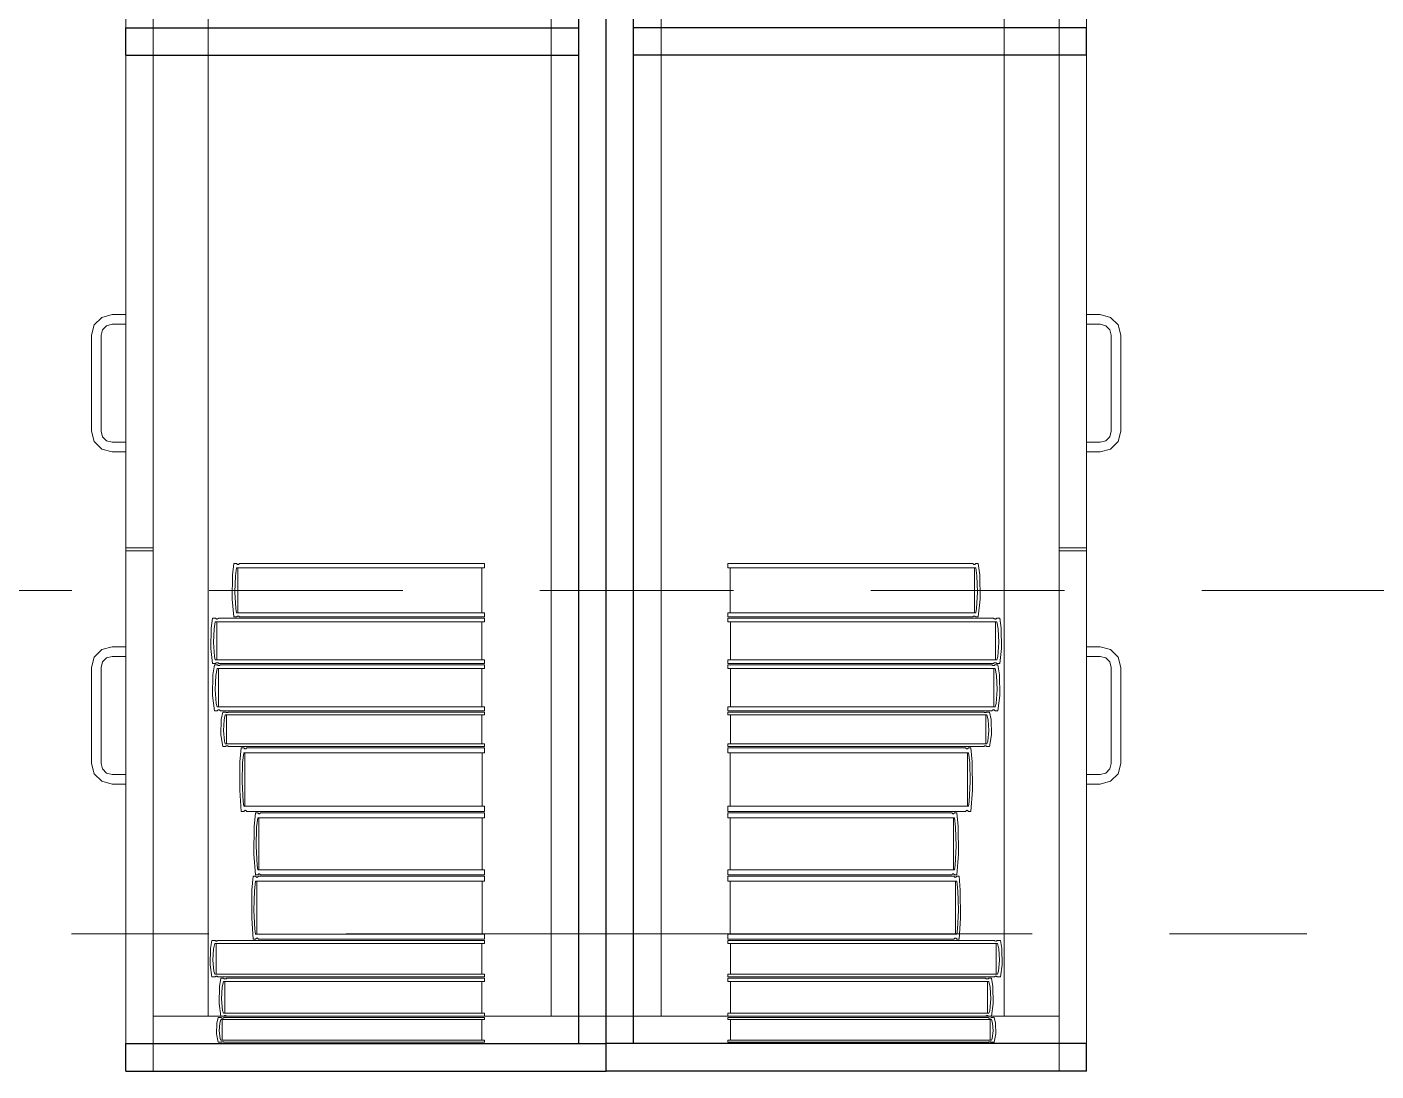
# Model space of a CAD drawing. Header units: inches. Extents: x -19 to 5698, y -728 to 92.
# Drawn here: x 290.313 to 291.296, y 29.85 to 30.611 of the extents above; entities that cross this region are included whole.
import ezdxf

# ---------------------------------------------------------------- set-up
doc = ezdxf.new("R2010")
doc.units = ezdxf.units.IN
doc.header["$MEASUREMENT"] = 0
doc.set_wipeout_variables(frame=1)
for name, pattern in [('Hidden Line', [0.195611, 0.141111, -0.0545]), ('Punto & Raya', [0.65, 0.5, -0.075, 0, -0.075]), ('Wipeout_Contour', [1, 0, -1])]:
    doc.linetypes.add(name, pattern=pattern)
for name, color, linetype in [('02 _ ARQ _ ALB _ Ejes Generales', 251, 'Continuous'), ('08 _ STR _ EXT _ 09 Vigas', 251, 'Continuous'), ('Interior - Mobiliario', 7, 'Continuous')]:
    doc.layers.add(name, color=color, linetype=linetype)

msp = doc.modelspace()

# ---------------------------------------------------------------- linework, layer by layer
at = {"layer": 'Interior - Mobiliario', "color": 175, "linetype": 'Continuous', "lineweight": 13}
for p, q in [((290.40496, 31.33001), (290.40496, 29.87001)), ((290.71496, 29.87001), (290.71496, 31.33001)), ((290.75496, 29.87001), (290.75496, 31.33001)), ((291.06496, 31.33001), (291.06496, 29.87001)), ((290.36197, 30.39351), (290.36746, 30.399)), ((290.36746, 30.399), (290.37496, 30.40101)), ((290.37496, 30.40101), (290.38496, 30.40101)), ((290.38496, 30.40101), (290.38496, 30.39401)), ((291.09496, 30.40101), (291.08496, 30.40101)), ((291.08496, 30.40101), (291.08496, 30.39401)), ((291.10246, 30.399), (291.09496, 30.40101)), ((291.10795, 30.39351), (291.10246, 30.399)), ((290.35996, 30.38601), (290.36197, 30.39351)), ((290.35996, 30.31601), (290.35996, 30.38601)), ((290.36803, 30.39001), (290.36696, 30.38601)), ((290.36696, 30.38601), (290.36696, 30.31601)), ((290.37096, 30.39293), (290.36803, 30.39001)), ((290.37496, 30.39401), (290.37096, 30.39293)), ((290.38496, 30.39401), (290.37496, 30.39401)), ((291.08496, 30.39401), (291.09496, 30.39401)), ((291.09496, 30.39401), (291.09896, 30.39293)), ((291.09896, 30.39293), (291.10189, 30.39001)), ((291.10189, 30.39001), (291.10296, 30.38601)), ((291.10296, 30.38601), (291.10296, 30.31601)), ((291.10996, 30.38601), (291.10795, 30.39351)), ((291.10996, 30.31601), (291.10996, 30.38601)), ((290.36197, 30.30851), (290.35996, 30.31601)), ((290.36696, 30.31601), (290.36803, 30.31201)), ((291.10296, 30.31601), (291.10189, 30.31201)), ((291.10795, 30.30851), (291.10996, 30.31601)), ((290.36746, 30.30302), (290.36197, 30.30851)), ((290.36803, 30.31201), (290.37096, 30.30908)), ((290.37096, 30.30908), (290.37496, 30.30801)), ((290.37496, 30.30801), (290.38496, 30.30801)), ((290.38496, 30.30801), (290.38496, 30.30101)), ((291.09496, 30.30801), (291.08496, 30.30801)), ((291.08496, 30.30801), (291.08496, 30.30101)), ((291.09896, 30.30908), (291.09496, 30.30801)), ((291.10189, 30.31201), (291.09896, 30.30908)), ((291.10246, 30.30302), (291.10795, 30.30851)), ((290.37496, 30.30101), (290.36746, 30.30302)), ((290.38496, 30.30101), (290.37496, 30.30101)), ((291.08496, 30.30101), (291.09496, 30.30101)), ((291.09496, 30.30101), (291.10246, 30.30302)), ((290.38496, 30.23101), (290.40496, 30.23101)), ((290.38496, 30.22901), (290.40496, 30.22901)), ((291.08496, 30.23101), (291.06496, 30.23101)), ((291.08496, 30.22901), (291.06496, 30.22901)), ((290.46378, 30.21963), (290.46278, 30.21111)), ((290.46576, 30.21963), (290.46378, 30.21963)), ((290.46586, 30.21948), (290.46576, 30.21963)), ((290.46609, 30.21924), (290.46586, 30.21948)), ((290.46634, 30.21908), (290.46609, 30.21924)), ((290.46661, 30.21899), (290.46634, 30.21908)), ((290.46688, 30.21898), (290.46661, 30.21899)), ((290.46714, 30.21905), (290.46688, 30.21898)), ((290.4674, 30.2192), (290.46714, 30.21905)), ((290.46763, 30.21942), (290.4674, 30.2192)), ((290.46778, 30.21963), (290.46763, 30.21942)), ((290.64631, 30.21963), (290.46778, 30.21963)), ((290.64631, 30.21652), (290.64631, 30.21963)), ((290.82362, 30.21652), (290.82362, 30.21963)), ((290.82362, 30.21963), (291.00215, 30.21963)), ((291.00215, 30.21963), (291.0023, 30.21942)), ((291.0023, 30.21942), (291.00253, 30.2192)), ((291.00253, 30.2192), (291.00279, 30.21905)), ((291.00279, 30.21905), (291.00305, 30.21898)), ((291.00305, 30.21898), (291.00332, 30.21899)), ((291.00332, 30.21899), (291.00358, 30.21908)), ((291.00358, 30.21908), (291.00383, 30.21924)), ((291.00383, 30.21924), (291.00407, 30.21948)), ((291.00407, 30.21948), (291.00417, 30.21963)), ((291.00417, 30.21963), (291.00615, 30.21963)), ((291.00615, 30.21963), (291.00715, 30.21111)), ((290.46278, 30.21111), (290.46255, 30.19372)), ((290.4643, 30.19873), (290.46476, 30.2107)), ((290.46476, 30.2107), (290.4656, 30.21652)), ((290.4656, 30.21652), (290.64631, 30.21652)), ((290.46651, 30.21652), (290.46651, 30.18387)), ((290.64448, 30.18387), (290.64448, 30.21652)), ((291.00433, 30.21652), (290.82362, 30.21652)), ((290.82545, 30.18387), (290.82545, 30.21652)), ((291.00341, 30.21652), (291.00341, 30.18387)), ((291.00516, 30.2107), (291.00433, 30.21652)), ((291.00563, 30.19873), (291.00516, 30.2107)), ((291.00715, 30.21111), (291.00738, 30.19372)), ((290.46506, 30.18682), (290.4643, 30.19873)), ((291.00487, 30.18682), (291.00563, 30.19873)), ((290.46255, 30.19372), (290.46378, 30.18076)), ((291.00738, 30.19372), (291.00615, 30.18076)), ((290.44819, 30.17976), (290.44711, 30.17255)), ((290.45035, 30.17976), (290.44819, 30.17976)), ((290.45046, 30.17963), (290.45035, 30.17976)), ((290.45071, 30.17943), (290.45046, 30.17963)), ((290.45098, 30.17929), (290.45071, 30.17943)), ((290.45127, 30.17922), (290.45098, 30.17929)), ((290.45156, 30.17921), (290.45127, 30.17922)), ((290.45185, 30.17927), (290.45156, 30.17921)), ((290.45212, 30.17939), (290.45185, 30.17927)), ((290.45238, 30.17958), (290.45212, 30.17939)), ((290.45254, 30.17976), (290.45238, 30.17958)), ((290.64631, 30.17976), (290.45254, 30.17976)), ((290.46378, 30.18076), (290.46576, 30.18076)), ((290.4656, 30.18387), (290.46506, 30.18682)), ((290.64631, 30.18387), (290.4656, 30.18387)), ((290.46576, 30.18076), (290.46591, 30.18097)), ((290.46591, 30.18097), (290.46615, 30.18119)), ((290.46615, 30.18119), (290.4664, 30.18134)), ((290.4664, 30.18134), (290.46667, 30.18141)), ((290.46667, 30.18141), (290.46693, 30.1814)), ((290.46693, 30.1814), (290.4672, 30.18131)), ((290.4672, 30.18131), (290.46745, 30.18115)), ((290.46745, 30.18115), (290.46768, 30.18091)), ((290.46768, 30.18091), (290.46778, 30.18076)), ((290.46778, 30.18076), (290.64631, 30.18076)), ((290.64631, 30.18076), (290.64631, 30.18387)), ((290.64631, 30.17713), (290.64631, 30.17976)), ((290.82362, 30.18076), (290.82362, 30.18387)), ((290.82362, 30.18387), (291.00433, 30.18387)), ((291.00215, 30.18076), (290.82362, 30.18076)), ((290.82362, 30.17713), (290.82362, 30.17976)), ((290.82362, 30.17976), (291.01738, 30.17976)), ((291.00225, 30.18091), (291.00215, 30.18076)), ((291.00248, 30.18115), (291.00225, 30.18091)), ((291.00273, 30.18131), (291.00248, 30.18115)), ((291.00299, 30.1814), (291.00273, 30.18131)), ((291.00326, 30.18141), (291.00299, 30.1814)), ((291.00353, 30.18134), (291.00326, 30.18141)), ((291.00378, 30.18119), (291.00353, 30.18134)), ((291.00402, 30.18097), (291.00378, 30.18119)), ((291.00417, 30.18076), (291.00402, 30.18097)), ((291.00615, 30.18076), (291.00417, 30.18076)), ((291.00433, 30.18387), (291.00487, 30.18682)), ((291.01738, 30.17976), (291.01755, 30.17958)), ((291.01755, 30.17958), (291.0178, 30.17939)), ((291.0178, 30.17939), (291.01808, 30.17927)), ((291.01808, 30.17927), (291.01837, 30.17921)), ((291.01837, 30.17921), (291.01866, 30.17922)), ((291.01866, 30.17922), (291.01894, 30.17929)), ((291.01894, 30.17929), (291.01922, 30.17943)), ((291.01922, 30.17943), (291.01947, 30.17963)), ((291.01947, 30.17963), (291.01958, 30.17976)), ((291.01958, 30.17976), (291.02173, 30.17976)), ((291.02173, 30.17976), (291.02282, 30.17255)), ((290.44711, 30.17255), (290.44686, 30.15785)), ((290.44876, 30.16209), (290.44927, 30.17221)), ((290.44927, 30.17221), (290.45018, 30.17713)), ((290.45018, 30.17713), (290.64631, 30.17713)), ((290.45117, 30.17713), (290.45117, 30.14952)), ((290.64433, 30.14952), (290.64433, 30.17713)), ((291.01975, 30.17713), (290.82362, 30.17713)), ((290.8256, 30.14952), (290.8256, 30.17713)), ((291.01876, 30.17713), (291.01876, 30.14952)), ((291.02066, 30.17221), (291.01975, 30.17713)), ((291.02116, 30.16209), (291.02066, 30.17221)), ((291.02282, 30.17255), (291.02306, 30.15785)), ((290.37496, 30.15901), (290.36746, 30.157)), ((290.38496, 30.15901), (290.37496, 30.15901)), ((290.38496, 30.15201), (290.38496, 30.15901)), ((290.44959, 30.15201), (290.44876, 30.16209)), ((291.02034, 30.15201), (291.02116, 30.16209)), ((291.08496, 30.15901), (291.09496, 30.15901)), ((291.08496, 30.15201), (291.08496, 30.15901)), ((291.09496, 30.15901), (291.10246, 30.157)), ((290.36197, 30.15151), (290.35996, 30.14401)), ((290.36746, 30.157), (290.36197, 30.15151)), ((290.36803, 30.14801), (290.37096, 30.15093)), ((290.37096, 30.15093), (290.37496, 30.15201)), ((290.37496, 30.15201), (290.38496, 30.15201)), ((290.44686, 30.15785), (290.44819, 30.14689)), ((290.45018, 30.14952), (290.44959, 30.15201)), ((290.64631, 30.14952), (290.45018, 30.14952)), ((290.64631, 30.14689), (290.64631, 30.14952)), ((290.82362, 30.14689), (290.82362, 30.14952)), ((290.82362, 30.14952), (291.01975, 30.14952)), ((291.01975, 30.14952), (291.02034, 30.15201)), ((291.02306, 30.15785), (291.02173, 30.14689)), ((291.09496, 30.15201), (291.08496, 30.15201)), ((291.09896, 30.15093), (291.09496, 30.15201)), ((291.10189, 30.14801), (291.09896, 30.15093)), ((291.10246, 30.157), (291.10795, 30.15151)), ((291.10795, 30.15151), (291.10996, 30.14401)), ((290.35996, 30.14401), (290.35996, 30.07401)), ((290.36696, 30.14401), (290.36803, 30.14801)), ((290.36696, 30.07401), (290.36696, 30.14401)), ((290.44819, 30.14689), (290.45035, 30.14689)), ((290.4495, 30.14589), (290.44843, 30.13857)), ((290.45164, 30.14589), (290.4495, 30.14589)), ((290.45035, 30.14689), (290.45051, 30.14707)), ((290.45051, 30.14707), (290.45077, 30.14725)), ((290.45057, 30.13822), (290.45147, 30.14322)), ((290.45077, 30.14725), (290.45104, 30.14738)), ((290.45104, 30.14738), (290.45133, 30.14744)), ((290.45133, 30.14744), (290.45162, 30.14743)), ((290.45147, 30.14322), (290.64631, 30.14322)), ((290.45162, 30.14743), (290.45191, 30.14736)), ((290.45175, 30.14576), (290.45164, 30.14589)), ((290.452, 30.14556), (290.45175, 30.14576)), ((290.45191, 30.14736), (290.45218, 30.14722)), ((290.45227, 30.14542), (290.452, 30.14556)), ((290.45218, 30.14722), (290.45243, 30.14702)), ((290.45256, 30.14534), (290.45227, 30.14542)), ((290.45243, 30.14702), (290.45254, 30.14689)), ((290.45246, 30.14322), (290.45246, 30.11517)), ((290.45254, 30.14689), (290.64631, 30.14689)), ((290.45285, 30.14533), (290.45256, 30.14534)), ((290.45313, 30.14539), (290.45285, 30.14533)), ((290.45341, 30.14552), (290.45313, 30.14539)), ((290.45366, 30.14571), (290.45341, 30.14552)), ((290.45382, 30.14589), (290.45366, 30.14571)), ((290.64631, 30.14589), (290.45382, 30.14589)), ((290.64434, 30.11517), (290.64434, 30.14322)), ((290.64631, 30.14322), (290.64631, 30.14589)), ((291.01738, 30.14689), (290.82362, 30.14689)), ((290.82362, 30.14322), (290.82362, 30.14589)), ((290.82362, 30.14589), (291.0161, 30.14589)), ((291.01845, 30.14322), (290.82362, 30.14322)), ((290.82559, 30.11517), (290.82559, 30.14322)), ((291.0161, 30.14589), (291.01626, 30.14571)), ((291.01626, 30.14571), (291.01652, 30.14552)), ((291.01652, 30.14552), (291.01679, 30.14539)), ((291.01679, 30.14539), (291.01708, 30.14533)), ((291.01708, 30.14533), (291.01737, 30.14534)), ((291.01737, 30.14534), (291.01765, 30.14542)), ((291.01749, 30.14702), (291.01738, 30.14689)), ((291.01747, 30.14322), (291.01747, 30.11517)), ((291.01774, 30.14722), (291.01749, 30.14702)), ((291.01765, 30.14542), (291.01792, 30.14556)), ((291.01802, 30.14736), (291.01774, 30.14722)), ((291.01792, 30.14556), (291.01817, 30.14576)), ((291.0183, 30.14743), (291.01802, 30.14736)), ((291.01817, 30.14576), (291.01828, 30.14589)), ((291.01828, 30.14589), (291.02042, 30.14589)), ((291.01859, 30.14744), (291.0183, 30.14743)), ((291.01936, 30.13822), (291.01845, 30.14322)), ((291.01888, 30.14738), (291.01859, 30.14744)), ((291.01916, 30.14725), (291.01888, 30.14738)), ((291.01941, 30.14707), (291.01916, 30.14725)), ((291.01958, 30.14689), (291.01941, 30.14707)), ((291.02173, 30.14689), (291.01958, 30.14689)), ((291.02042, 30.14589), (291.0215, 30.13857)), ((291.10296, 30.14401), (291.10189, 30.14801)), ((291.10296, 30.07401), (291.10296, 30.14401)), ((291.10996, 30.14401), (291.10996, 30.07401)), ((290.44843, 30.13857), (290.44818, 30.12363)), ((290.45007, 30.12794), (290.45057, 30.13822)), ((291.01986, 30.12794), (291.01936, 30.13822)), ((291.0215, 30.13857), (291.02174, 30.12363)), ((290.44818, 30.12363), (290.4495, 30.11249)), ((290.45089, 30.1177), (290.45007, 30.12794)), ((291.01904, 30.1177), (291.01986, 30.12794)), ((291.02174, 30.12363), (291.02042, 30.11249)), ((290.4495, 30.11249), (290.45164, 30.11249)), ((290.45147, 30.11517), (290.45089, 30.1177)), ((290.64631, 30.11517), (290.45147, 30.11517)), ((290.45164, 30.11249), (290.45181, 30.11267)), ((290.45181, 30.11267), (290.45206, 30.11286)), ((290.45206, 30.11286), (290.45233, 30.11299)), ((290.45233, 30.11299), (290.45262, 30.11305)), ((290.45262, 30.11305), (290.45291, 30.11304)), ((290.45291, 30.11304), (290.4532, 30.11297)), ((290.4532, 30.11297), (290.45347, 30.11283)), ((290.45347, 30.11283), (290.45371, 30.11262)), ((290.45371, 30.11262), (290.45382, 30.11249)), ((290.45382, 30.11249), (290.64631, 30.11249)), ((290.45555, 30.11149), (290.4545, 30.106)), ((290.45762, 30.11149), (290.45555, 30.11149)), ((290.45773, 30.1114), (290.45762, 30.11149)), ((290.45797, 30.11124), (290.45773, 30.1114)), ((290.45823, 30.11114), (290.45797, 30.11124)), ((290.45851, 30.11108), (290.45823, 30.11114)), ((290.45879, 30.11107), (290.45851, 30.11108)), ((290.45907, 30.11112), (290.45879, 30.11107)), ((290.45933, 30.11122), (290.45907, 30.11112)), ((290.45958, 30.11136), (290.45933, 30.11122)), ((290.45973, 30.11149), (290.45958, 30.11136)), ((290.64631, 30.11149), (290.45973, 30.11149)), ((290.64631, 30.11249), (290.64631, 30.11517)), ((290.64631, 30.10949), (290.64631, 30.11149)), ((290.82362, 30.11249), (290.82362, 30.11517)), ((290.82362, 30.11517), (291.01845, 30.11517)), ((291.0161, 30.11249), (290.82362, 30.11249)), ((290.82362, 30.10949), (290.82362, 30.11149)), ((290.82362, 30.11149), (291.01019, 30.11149)), ((291.01019, 30.11149), (291.01035, 30.11136)), ((291.01035, 30.11136), (291.01059, 30.11122)), ((291.01059, 30.11122), (291.01086, 30.11112)), ((291.01086, 30.11112), (291.01114, 30.11107)), ((291.01114, 30.11107), (291.01142, 30.11108)), ((291.01142, 30.11108), (291.0117, 30.11114)), ((291.0117, 30.11114), (291.01196, 30.11124)), ((291.01196, 30.11124), (291.0122, 30.1114)), ((291.0122, 30.1114), (291.0123, 30.11149)), ((291.0123, 30.11149), (291.01438, 30.11149)), ((291.01438, 30.11149), (291.01542, 30.106)), ((291.01621, 30.11262), (291.0161, 30.11249)), ((291.01646, 30.11283), (291.01621, 30.11262)), ((291.01673, 30.11297), (291.01646, 30.11283)), ((291.01702, 30.11304), (291.01673, 30.11297)), ((291.01731, 30.11305), (291.01702, 30.11304)), ((291.01759, 30.11299), (291.01731, 30.11305)), ((291.01787, 30.11286), (291.01759, 30.11299)), ((291.01812, 30.11267), (291.01787, 30.11286)), ((291.01828, 30.11249), (291.01812, 30.11267)), ((291.02042, 30.11249), (291.01828, 30.11249)), ((291.01845, 30.11517), (291.01904, 30.1177)), ((290.4545, 30.106), (290.45427, 30.09479)), ((290.45609, 30.09802), (290.45658, 30.10574)), ((290.45658, 30.10574), (290.45746, 30.10949)), ((290.45746, 30.10949), (290.64631, 30.10949)), ((290.45841, 30.10949), (290.45841, 30.08844)), ((290.6444, 30.08844), (290.6444, 30.10949)), ((291.01247, 30.10949), (290.82362, 30.10949)), ((290.82553, 30.08844), (290.82553, 30.10949)), ((291.01152, 30.10949), (291.01152, 30.08844)), ((291.01335, 30.10574), (291.01247, 30.10949)), ((291.01383, 30.09802), (291.01335, 30.10574)), ((291.01542, 30.106), (291.01566, 30.09479)), ((290.45427, 30.09479), (290.45555, 30.08643)), ((290.45689, 30.09034), (290.45609, 30.09802)), ((290.45746, 30.08844), (290.45689, 30.09034)), ((291.01247, 30.08844), (291.01304, 30.09034)), ((291.01304, 30.09034), (291.01383, 30.09802)), ((291.01566, 30.09479), (291.01438, 30.08643)), ((290.45555, 30.08643), (290.45762, 30.08643)), ((290.64631, 30.08844), (290.45746, 30.08844)), ((290.45762, 30.08643), (290.45778, 30.08657)), ((290.45778, 30.08657), (290.45802, 30.08671)), ((290.45802, 30.08671), (290.45829, 30.08681)), ((290.45829, 30.08681), (290.45857, 30.08685)), ((290.45857, 30.08685), (290.45885, 30.08685)), ((290.45885, 30.08685), (290.45913, 30.08679)), ((290.45913, 30.08679), (290.45939, 30.08668)), ((290.45939, 30.08668), (290.45963, 30.08653)), ((290.45963, 30.08653), (290.45973, 30.08643)), ((290.45973, 30.08643), (290.64631, 30.08643)), ((290.46911, 30.08543), (290.46814, 30.07528)), ((290.47104, 30.08543), (290.46911, 30.08543)), ((290.47007, 30.0748), (290.47088, 30.08173)), ((290.47088, 30.08173), (290.64631, 30.08173)), ((290.47114, 30.08526), (290.47104, 30.08543)), ((290.47136, 30.08497), (290.47114, 30.08526)), ((290.4716, 30.08478), (290.47136, 30.08497)), ((290.47186, 30.08467), (290.4716, 30.08478)), ((290.47177, 30.08173), (290.47177, 30.04283)), ((290.47212, 30.08466), (290.47186, 30.08467)), ((290.47238, 30.08475), (290.47212, 30.08466)), ((290.47263, 30.08492), (290.47238, 30.08475)), ((290.47286, 30.08519), (290.47263, 30.08492)), ((290.473, 30.08543), (290.47286, 30.08519)), ((290.64631, 30.08543), (290.473, 30.08543)), ((290.64453, 30.04283), (290.64453, 30.08173)), ((290.64631, 30.08643), (290.64631, 30.08844)), ((290.64631, 30.08173), (290.64631, 30.08543)), ((290.82362, 30.08643), (290.82362, 30.08844)), ((290.82362, 30.08844), (291.01247, 30.08844)), ((291.01019, 30.08643), (290.82362, 30.08643)), ((290.82362, 30.08173), (290.82362, 30.08543)), ((290.82362, 30.08543), (290.99693, 30.08543)), ((290.99904, 30.08173), (290.82362, 30.08173)), ((290.82539, 30.04283), (290.82539, 30.08173)), ((290.99693, 30.08543), (290.99707, 30.08519)), ((290.99707, 30.08519), (290.9973, 30.08492)), ((290.9973, 30.08492), (290.99755, 30.08475)), ((290.99755, 30.08475), (290.9978, 30.08466)), ((290.9978, 30.08466), (290.99807, 30.08467)), ((290.99807, 30.08467), (290.99832, 30.08478)), ((290.99816, 30.08173), (290.99816, 30.04283)), ((290.99832, 30.08478), (290.99857, 30.08497)), ((290.99857, 30.08497), (290.99879, 30.08526)), ((290.99879, 30.08526), (290.99889, 30.08543)), ((290.99889, 30.08543), (291.00081, 30.08543)), ((290.99986, 30.0748), (290.99904, 30.08173)), ((291.00081, 30.08543), (291.00178, 30.07528)), ((291.0103, 30.08653), (291.01019, 30.08643)), ((291.01054, 30.08668), (291.0103, 30.08653)), ((291.0108, 30.08679), (291.01054, 30.08668)), ((291.01108, 30.08685), (291.0108, 30.08679)), ((291.01136, 30.08685), (291.01108, 30.08685)), ((291.01164, 30.08681), (291.01136, 30.08685)), ((291.0119, 30.08671), (291.01164, 30.08681)), ((291.01215, 30.08657), (291.0119, 30.08671)), ((291.0123, 30.08643), (291.01215, 30.08657)), ((291.01438, 30.08643), (291.0123, 30.08643)), ((290.35996, 30.07401), (290.36197, 30.06651)), ((290.36803, 30.07001), (290.36696, 30.07401)), ((290.46814, 30.07528), (290.46792, 30.05457)), ((290.46962, 30.06054), (290.47007, 30.0748)), ((291.00031, 30.06054), (290.99986, 30.0748)), ((291.00178, 30.07528), (291.002, 30.05457)), ((291.10189, 30.07001), (291.10296, 30.07401)), ((291.10996, 30.07401), (291.10795, 30.06651)), ((290.36197, 30.06651), (290.36746, 30.06102)), ((290.36746, 30.06102), (290.37496, 30.05901)), ((290.37096, 30.06708), (290.36803, 30.07001)), ((290.37496, 30.06601), (290.37096, 30.06708)), ((290.38496, 30.06601), (290.37496, 30.06601)), ((290.38496, 30.05901), (290.38496, 30.06601)), ((290.47036, 30.04634), (290.46962, 30.06054)), ((290.99957, 30.04634), (291.00031, 30.06054)), ((291.08496, 30.06601), (291.09496, 30.06601)), ((291.08496, 30.05901), (291.08496, 30.06601)), ((291.09496, 30.06601), (291.09896, 30.06708)), ((291.10246, 30.06102), (291.09496, 30.05901)), ((291.09896, 30.06708), (291.10189, 30.07001)), ((291.10795, 30.06651), (291.10246, 30.06102)), ((290.37496, 30.05901), (290.38496, 30.05901)), ((290.46792, 30.05457), (290.46911, 30.03913)), ((291.002, 30.05457), (291.00081, 30.03913)), ((291.09496, 30.05901), (291.08496, 30.05901)), ((290.47088, 30.04283), (290.47036, 30.04634)), ((290.64631, 30.04283), (290.47088, 30.04283)), ((290.64631, 30.03913), (290.64631, 30.04283)), ((290.82362, 30.03913), (290.82362, 30.04283)), ((290.82362, 30.04283), (290.99904, 30.04283)), ((290.99904, 30.04283), (290.99957, 30.04634)), ((290.46911, 30.03913), (290.47104, 30.03913)), ((290.47104, 30.03913), (290.47118, 30.03937)), ((290.47118, 30.03937), (290.47141, 30.03964)), ((290.47141, 30.03964), (290.47166, 30.03982)), ((290.47166, 30.03982), (290.47192, 30.0399)), ((290.47192, 30.0399), (290.47218, 30.03989)), ((290.47218, 30.03989), (290.47244, 30.03978)), ((290.47244, 30.03978), (290.47268, 30.03959)), ((290.47268, 30.03959), (290.4729, 30.03931)), ((290.4729, 30.03931), (290.473, 30.03913)), ((290.473, 30.03913), (290.64631, 30.03913)), ((290.47938, 30.03813), (290.47847, 30.02819)), ((290.4812, 30.03813), (290.47938, 30.03813)), ((290.48029, 30.02772), (290.48105, 30.0345)), ((290.48105, 30.0345), (290.64631, 30.0345)), ((290.48129, 30.03795), (290.4812, 30.03813)), ((290.4815, 30.03768), (290.48129, 30.03795)), ((290.48173, 30.03748), (290.4815, 30.03768)), ((290.48197, 30.03738), (290.48173, 30.03748)), ((290.48189, 30.0345), (290.48189, 29.99646)), ((290.48222, 30.03737), (290.48197, 30.03738)), ((290.48246, 30.03745), (290.48222, 30.03737)), ((290.4827, 30.03762), (290.48246, 30.03745)), ((290.48291, 30.03788), (290.4827, 30.03762)), ((290.48305, 30.03813), (290.48291, 30.03788)), ((290.64631, 30.03813), (290.48305, 30.03813)), ((290.64464, 29.99646), (290.64464, 30.0345)), ((290.64631, 30.0345), (290.64631, 30.03813)), ((290.99693, 30.03913), (290.82362, 30.03913)), ((290.82362, 30.0345), (290.82362, 30.03813)), ((290.82362, 30.03813), (290.98688, 30.03813)), ((290.98887, 30.0345), (290.82362, 30.0345)), ((290.82529, 29.99646), (290.82529, 30.0345)), ((290.98688, 30.03813), (290.98702, 30.03788)), ((290.98702, 30.03788), (290.98723, 30.03762)), ((290.98723, 30.03762), (290.98746, 30.03745)), ((290.98746, 30.03745), (290.98771, 30.03737)), ((290.98771, 30.03737), (290.98795, 30.03738)), ((290.98795, 30.03738), (290.98819, 30.03748)), ((290.98804, 30.0345), (290.98804, 29.99646)), ((290.98819, 30.03748), (290.98842, 30.03768)), ((290.98842, 30.03768), (290.98863, 30.03795)), ((290.98863, 30.03795), (290.98873, 30.03813)), ((290.98873, 30.03813), (290.99054, 30.03813)), ((290.98964, 30.02772), (290.98887, 30.0345)), ((290.99054, 30.03813), (290.99145, 30.02819)), ((290.99702, 30.03931), (290.99693, 30.03913)), ((290.99725, 30.03959), (290.99702, 30.03931)), ((290.99749, 30.03978), (290.99725, 30.03959)), ((290.99775, 30.03989), (290.99749, 30.03978)), ((290.99801, 30.0399), (290.99775, 30.03989)), ((290.99827, 30.03982), (290.99801, 30.0399)), ((290.99851, 30.03964), (290.99827, 30.03982)), ((290.99874, 30.03937), (290.99851, 30.03964)), ((290.99889, 30.03913), (290.99874, 30.03937)), ((291.00081, 30.03913), (290.99889, 30.03913)), ((290.47847, 30.02819), (290.47826, 30.00794)), ((290.47986, 30.01378), (290.48029, 30.02772)), ((290.99006, 30.01378), (290.98964, 30.02772)), ((290.99145, 30.02819), (290.99166, 30.00794)), ((290.48056, 29.9999), (290.47986, 30.01378)), ((290.98937, 29.9999), (290.99006, 30.01378)), ((290.47826, 30.00794), (290.47938, 29.99284)), ((290.99166, 30.00794), (290.99054, 29.99284)), ((290.47782, 29.99184), (290.47689, 29.98181)), ((290.47965, 29.99184), (290.47782, 29.99184)), ((290.47938, 29.99284), (290.4812, 29.99284)), ((290.47974, 29.99166), (290.47965, 29.99184)), ((290.47995, 29.99139), (290.47974, 29.99166)), ((290.48105, 29.99646), (290.48056, 29.9999)), ((290.64631, 29.99646), (290.48105, 29.99646)), ((290.48138, 29.9916), (290.48116, 29.99134)), ((290.4812, 29.99284), (290.48134, 29.99308)), ((290.48134, 29.99308), (290.48155, 29.99334)), ((290.48151, 29.99184), (290.48138, 29.9916)), ((290.64631, 29.99184), (290.48151, 29.99184)), ((290.48155, 29.99334), (290.48178, 29.99352)), ((290.48178, 29.99352), (290.48203, 29.9936)), ((290.48203, 29.9936), (290.48227, 29.99359)), ((290.48227, 29.99359), (290.48252, 29.99349)), ((290.48252, 29.99349), (290.48274, 29.99329)), ((290.48274, 29.99329), (290.48295, 29.99302)), ((290.48295, 29.99302), (290.48305, 29.99284)), ((290.48305, 29.99284), (290.64631, 29.99284)), ((290.64631, 29.99284), (290.64631, 29.99646)), ((290.64631, 29.98818), (290.64631, 29.99184)), ((290.82362, 29.99284), (290.82362, 29.99646)), ((290.82362, 29.99646), (290.98887, 29.99646)), ((290.98688, 29.99284), (290.82362, 29.99284)), ((290.82362, 29.98818), (290.82362, 29.99184)), ((290.82362, 29.99184), (290.98841, 29.99184)), ((290.98697, 29.99302), (290.98688, 29.99284)), ((290.98718, 29.99329), (290.98697, 29.99302)), ((290.98741, 29.99349), (290.98718, 29.99329)), ((290.98765, 29.99359), (290.98741, 29.99349)), ((290.9879, 29.9936), (290.98765, 29.99359)), ((290.98814, 29.99352), (290.9879, 29.9936)), ((290.98837, 29.99334), (290.98814, 29.99352)), ((290.98859, 29.99308), (290.98837, 29.99334)), ((290.98841, 29.99184), (290.98855, 29.9916)), ((290.98855, 29.9916), (290.98877, 29.99134)), ((290.98873, 29.99284), (290.98859, 29.99308)), ((290.99054, 29.99284), (290.98873, 29.99284)), ((290.98887, 29.99646), (290.98937, 29.9999)), ((290.98997, 29.99139), (290.99019, 29.99166)), ((290.99019, 29.99166), (290.99028, 29.99184)), ((290.99028, 29.99184), (290.99211, 29.99184)), ((290.99211, 29.99184), (290.99303, 29.98181)), ((290.47689, 29.98181), (290.47668, 29.96136)), ((290.47873, 29.98134), (290.4795, 29.98818)), ((290.4795, 29.98818), (290.64631, 29.98818)), ((290.48019, 29.99119), (290.47995, 29.99139)), ((290.48043, 29.99109), (290.48019, 29.99119)), ((290.48034, 29.98818), (290.48034, 29.94977)), ((290.48068, 29.99108), (290.48043, 29.99109)), ((290.48092, 29.99116), (290.48068, 29.99108)), ((290.48116, 29.99134), (290.48092, 29.99116)), ((290.64462, 29.94977), (290.64462, 29.98818)), ((290.99043, 29.98818), (290.82362, 29.98818)), ((290.82531, 29.94977), (290.82531, 29.98818)), ((290.98877, 29.99134), (290.989, 29.99116)), ((290.989, 29.99116), (290.98925, 29.99108)), ((290.98925, 29.99108), (290.9895, 29.99109)), ((290.9895, 29.99109), (290.98974, 29.99119)), ((290.98958, 29.98818), (290.98958, 29.94977)), ((290.98974, 29.99119), (290.98997, 29.99139)), ((290.9912, 29.98134), (290.99043, 29.98818)), ((290.99303, 29.98181), (290.99324, 29.96136)), ((290.4783, 29.96726), (290.47873, 29.98134)), ((290.99163, 29.96726), (290.9912, 29.98134)), ((290.479, 29.95324), (290.4783, 29.96726)), ((290.99093, 29.95324), (290.99163, 29.96726)), ((290.47668, 29.96136), (290.47782, 29.94611)), ((290.4795, 29.94977), (290.479, 29.95324)), ((290.99043, 29.94977), (290.99093, 29.95324)), ((290.99324, 29.96136), (290.99211, 29.94611)), ((290.44773, 29.94511), (290.44664, 29.93929)), ((290.44989, 29.94511), (290.44773, 29.94511)), ((290.4488, 29.93901), (290.44972, 29.94299)), ((290.44972, 29.94299), (290.64631, 29.94299)), ((290.45, 29.94501), (290.44989, 29.94511)), ((290.45025, 29.94485), (290.45, 29.94501)), ((290.45052, 29.94474), (290.45025, 29.94485)), ((290.45081, 29.94468), (290.45052, 29.94474)), ((290.45071, 29.94299), (290.45071, 29.92067)), ((290.4511, 29.94467), (290.45081, 29.94468)), ((290.45139, 29.94472), (290.4511, 29.94467)), ((290.45167, 29.94482), (290.45139, 29.94472)), ((290.45193, 29.94497), (290.45167, 29.94482)), ((290.45209, 29.94511), (290.45193, 29.94497)), ((290.64631, 29.94511), (290.45209, 29.94511)), ((290.47782, 29.94611), (290.47965, 29.94611)), ((290.64631, 29.94977), (290.4795, 29.94977)), ((290.47965, 29.94611), (290.47979, 29.94636)), ((290.47979, 29.94636), (290.48, 29.94662)), ((290.48, 29.94662), (290.48024, 29.9468)), ((290.48024, 29.9468), (290.48048, 29.94688)), ((290.48048, 29.94688), (290.48073, 29.94687)), ((290.48073, 29.94687), (290.48098, 29.94676)), ((290.48098, 29.94676), (290.48121, 29.94657)), ((290.48121, 29.94657), (290.48142, 29.94629)), ((290.48142, 29.94629), (290.48151, 29.94611)), ((290.48151, 29.94611), (290.64631, 29.94611)), ((290.64432, 29.92067), (290.64432, 29.94299)), ((290.64631, 29.94611), (290.64631, 29.94977)), ((290.64631, 29.94299), (290.64631, 29.94511)), ((290.82362, 29.94611), (290.82362, 29.94977)), ((290.82362, 29.94977), (290.99043, 29.94977)), ((290.98841, 29.94611), (290.82362, 29.94611)), ((290.82362, 29.94299), (290.82362, 29.94511)), ((290.82362, 29.94511), (291.01784, 29.94511)), ((291.02021, 29.94299), (290.82362, 29.94299)), ((290.82561, 29.92067), (290.82561, 29.94299)), ((290.98851, 29.94629), (290.98841, 29.94611)), ((290.98872, 29.94657), (290.98851, 29.94629)), ((290.98895, 29.94676), (290.98872, 29.94657)), ((290.98919, 29.94687), (290.98895, 29.94676)), ((290.98944, 29.94688), (290.98919, 29.94687)), ((290.98969, 29.9468), (290.98944, 29.94688)), ((290.98992, 29.94662), (290.98969, 29.9468)), ((290.99014, 29.94636), (290.98992, 29.94662)), ((290.99028, 29.94611), (290.99014, 29.94636)), ((290.99211, 29.94611), (290.99028, 29.94611)), ((291.01784, 29.94511), (291.018, 29.94497)), ((291.018, 29.94497), (291.01826, 29.94482)), ((291.01826, 29.94482), (291.01853, 29.94472)), ((291.01853, 29.94472), (291.01882, 29.94467)), ((291.01882, 29.94467), (291.01912, 29.94468)), ((291.01912, 29.94468), (291.0194, 29.94474)), ((291.01922, 29.94299), (291.01922, 29.92067)), ((291.0194, 29.94474), (291.01968, 29.94485)), ((291.01968, 29.94485), (291.01993, 29.94501)), ((291.01993, 29.94501), (291.02004, 29.94511)), ((291.02004, 29.94511), (291.0222, 29.94511)), ((291.02112, 29.93901), (291.02021, 29.94299)), ((291.0222, 29.94511), (291.02328, 29.93929)), ((290.44664, 29.93929), (290.4464, 29.92741)), ((290.4483, 29.93083), (290.4488, 29.93901)), ((291.02163, 29.93083), (291.02112, 29.93901)), ((291.02328, 29.93929), (291.02353, 29.92741)), ((290.4464, 29.92741), (290.44773, 29.91854)), ((290.44913, 29.92269), (290.4483, 29.93083)), ((291.0208, 29.92269), (291.02163, 29.93083)), ((291.02353, 29.92741), (291.0222, 29.91854)), ((290.44773, 29.91854), (290.44989, 29.91854)), ((290.44972, 29.92067), (290.44913, 29.92269)), ((290.64631, 29.92067), (290.44972, 29.92067)), ((290.44989, 29.91854), (290.45005, 29.91869)), ((290.45005, 29.91869), (290.45031, 29.91884)), ((290.45031, 29.91884), (290.45059, 29.91894)), ((290.45059, 29.91894), (290.45088, 29.91899)), ((290.45088, 29.91899), (290.45117, 29.91898)), ((290.45117, 29.91898), (290.45146, 29.91892)), ((290.45146, 29.91892), (290.45173, 29.91881)), ((290.45173, 29.91881), (290.45198, 29.91865)), ((290.45198, 29.91865), (290.45209, 29.91854)), ((290.45209, 29.91854), (290.64631, 29.91854)), ((290.45415, 29.91754), (290.4531, 29.91148)), ((290.45624, 29.91754), (290.45415, 29.91754)), ((290.45519, 29.91119), (290.45607, 29.91533)), ((290.45607, 29.91533), (290.64631, 29.91533)), ((290.45634, 29.91744), (290.45624, 29.91754)), ((290.45659, 29.91727), (290.45634, 29.91744)), ((290.45685, 29.91715), (290.45659, 29.91727)), ((290.45713, 29.91709), (290.45685, 29.91715)), ((290.45703, 29.91533), (290.45703, 29.89209)), ((290.45741, 29.91708), (290.45713, 29.91709)), ((290.45769, 29.91713), (290.45741, 29.91708)), ((290.45796, 29.91724), (290.45769, 29.91713)), ((290.45821, 29.9174), (290.45796, 29.91724)), ((290.45837, 29.91754), (290.45821, 29.9174)), ((290.64631, 29.91754), (290.45837, 29.91754)), ((290.64438, 29.89209), (290.64438, 29.91533)), ((290.64631, 29.91854), (290.64631, 29.92067)), ((290.64631, 29.91533), (290.64631, 29.91754)), ((290.82362, 29.91854), (290.82362, 29.92067)), ((290.82362, 29.92067), (291.02021, 29.92067)), ((291.01784, 29.91854), (290.82362, 29.91854)), ((290.82362, 29.91533), (290.82362, 29.91754)), ((290.82362, 29.91754), (291.01156, 29.91754)), ((291.01386, 29.91533), (290.82362, 29.91533)), ((290.82554, 29.89209), (290.82554, 29.91533)), ((291.01156, 29.91754), (291.01172, 29.9174)), ((291.01172, 29.9174), (291.01197, 29.91724)), ((291.01197, 29.91724), (291.01223, 29.91713)), ((291.01223, 29.91713), (291.01251, 29.91708)), ((291.01251, 29.91708), (291.0128, 29.91709)), ((291.0128, 29.91709), (291.01307, 29.91715)), ((291.0129, 29.91533), (291.0129, 29.89209)), ((291.01307, 29.91715), (291.01334, 29.91727)), ((291.01334, 29.91727), (291.01358, 29.91744)), ((291.01358, 29.91744), (291.01369, 29.91754)), ((291.01369, 29.91754), (291.01578, 29.91754)), ((291.01474, 29.91119), (291.01386, 29.91533)), ((291.01578, 29.91754), (291.01683, 29.91148)), ((291.01795, 29.91865), (291.01784, 29.91854)), ((291.0182, 29.91881), (291.01795, 29.91865)), ((291.01847, 29.91892), (291.0182, 29.91881)), ((291.01876, 29.91898), (291.01847, 29.91892)), ((291.01905, 29.91899), (291.01876, 29.91898)), ((291.01934, 29.91894), (291.01905, 29.91899)), ((291.01962, 29.91884), (291.01934, 29.91894)), ((291.01987, 29.91869), (291.01962, 29.91884)), ((291.02004, 29.91854), (291.01987, 29.91869)), ((291.0222, 29.91854), (291.02004, 29.91854)), ((291.02021, 29.92067), (291.0208, 29.92269)), ((290.4531, 29.91148), (290.45286, 29.8991)), ((290.4547, 29.90267), (290.45519, 29.91119)), ((291.01523, 29.90267), (291.01474, 29.91119)), ((291.01683, 29.91148), (291.01707, 29.8991)), ((290.45286, 29.8991), (290.45415, 29.88988)), ((290.4555, 29.89419), (290.4547, 29.90267)), ((290.45607, 29.89209), (290.4555, 29.89419)), ((291.01386, 29.89209), (291.01443, 29.89419)), ((291.01443, 29.89419), (291.01523, 29.90267)), ((291.01707, 29.8991), (291.01578, 29.88988)), ((290.40496, 29.89001), (290.44496, 29.89001)), ((290.44496, 29.89001), (290.69496, 29.89001)), ((290.45125, 29.88496), (290.451, 29.87697)), ((290.45231, 29.88888), (290.45125, 29.88496)), ((290.45442, 29.88888), (290.45231, 29.88888)), ((290.45286, 29.87927), (290.45336, 29.88477)), ((290.45336, 29.88477), (290.45425, 29.88745)), ((290.45415, 29.88988), (290.45624, 29.88988)), ((290.45425, 29.88745), (290.64631, 29.88745)), ((290.45452, 29.88881), (290.45442, 29.88888)), ((290.45477, 29.8887), (290.45452, 29.88881)), ((290.45504, 29.88862), (290.45477, 29.8887)), ((290.45532, 29.88858), (290.45504, 29.88862)), ((290.4556, 29.88858), (290.45532, 29.88858)), ((290.45588, 29.88861), (290.4556, 29.88858)), ((290.45616, 29.88868), (290.45588, 29.88861)), ((290.64631, 29.89209), (290.45607, 29.89209)), ((290.45641, 29.88878), (290.45616, 29.88868)), ((290.45624, 29.88988), (290.4564, 29.89002)), ((290.4564, 29.89002), (290.45664, 29.89018)), ((290.45656, 29.88888), (290.45641, 29.88878)), ((290.64631, 29.88888), (290.45656, 29.88888)), ((290.45664, 29.89018), (290.45691, 29.89029)), ((290.45691, 29.89029), (290.45719, 29.89034)), ((290.45719, 29.89034), (290.45748, 29.89033)), ((290.45748, 29.89033), (290.45775, 29.89027)), ((290.45775, 29.89027), (290.45802, 29.89015)), ((290.45802, 29.89015), (290.45826, 29.88998)), ((290.45826, 29.88998), (290.45837, 29.88988)), ((290.45837, 29.88988), (290.64631, 29.88988)), ((290.64631, 29.88988), (290.64631, 29.89209)), ((290.64631, 29.88745), (290.64631, 29.88888)), ((291.02496, 29.89001), (290.77496, 29.89001)), ((290.82362, 29.88988), (290.82362, 29.89209)), ((290.82362, 29.89209), (291.01386, 29.89209)), ((291.01156, 29.88988), (290.82362, 29.88988)), ((290.82362, 29.88745), (290.82362, 29.88888)), ((290.82362, 29.88888), (291.01336, 29.88888)), ((291.01568, 29.88745), (290.82362, 29.88745)), ((291.01167, 29.88998), (291.01156, 29.88988)), ((291.01191, 29.89015), (291.01167, 29.88998)), ((291.01217, 29.89027), (291.01191, 29.89015)), ((291.01245, 29.89033), (291.01217, 29.89027)), ((291.01273, 29.89034), (291.01245, 29.89033)), ((291.01301, 29.89029), (291.01273, 29.89034)), ((291.01328, 29.89018), (291.01301, 29.89029)), ((291.01353, 29.89002), (291.01328, 29.89018)), ((291.01336, 29.88888), (291.01352, 29.88878)), ((291.01352, 29.88878), (291.01377, 29.88868)), ((291.01369, 29.88988), (291.01353, 29.89002)), ((291.01578, 29.88988), (291.01369, 29.88988)), ((291.01377, 29.88868), (291.01404, 29.88861)), ((291.01404, 29.88861), (291.01432, 29.88858)), ((291.01432, 29.88858), (291.01461, 29.88858)), ((291.01461, 29.88858), (291.01489, 29.88862)), ((291.01489, 29.88862), (291.01516, 29.8887)), ((291.01516, 29.8887), (291.0154, 29.88881)), ((291.0154, 29.88881), (291.01551, 29.88888)), ((291.01551, 29.88888), (291.01762, 29.88888)), ((291.01657, 29.88477), (291.01568, 29.88745)), ((291.01706, 29.87927), (291.01657, 29.88477)), ((291.01762, 29.88888), (291.01868, 29.88496)), ((291.01868, 29.88496), (291.01892, 29.87697)), ((291.06496, 29.89001), (291.02496, 29.89001)), ((290.40496, 29.87001), (290.71496, 29.87001)), ((291.06496, 29.87001), (290.75496, 29.87001))]:
    msp.add_line(p, q, dxfattribs=at)

# ---------------------------------------------------------------- next in the draw order: wipeouts: each hides what was drawn before it
at = {"color": 254, "linetype": 'Wipeout_Contour', "lineweight": 0, "ltscale": 9701.680256}
msp.add_wipeout([(290.38496, 30.61001), (290.38496, 30.59001), (290.71496, 30.59001), (290.71496, 30.61001)], dxfattribs=at).dxf.layer = 'Interior - Mobiliario'
at = {"color": 254, "linetype": 'Wipeout_Contour', "lineweight": 0, "ltscale": 9703.160138}
msp.add_wipeout([(291.08496, 30.61001), (290.75496, 30.61001), (290.75496, 30.59001), (291.08496, 30.59001)], dxfattribs=at).dxf.layer = 'Interior - Mobiliario'

# ---------------------------------------------------------------- next in the draw order: linework, layer by layer
at = {"layer": 'Interior - Mobiliario', "color": 175, "linetype": 'Continuous', "lineweight": 13}
for p, q in [((290.40496, 31.31001), (290.40496, 29.89001)), ((290.44496, 29.89001), (290.44496, 31.31001)), ((290.69496, 31.31001), (290.69496, 29.89001)), ((290.77496, 31.31001), (290.77496, 29.89001)), ((291.02496, 29.89001), (291.02496, 31.31001)), ((291.06496, 31.31001), (291.06496, 29.89001)), ((290.38496, 30.61001), (290.38496, 30.96901)), ((290.40496, 30.61001), (290.40496, 30.96901)), ((291.06496, 30.61001), (291.06496, 30.96901)), ((291.08496, 30.61001), (291.08496, 30.96901)), ((290.71496, 30.61001), (290.38496, 30.61001)), ((290.38496, 30.61001), (290.38496, 30.59001)), ((290.38496, 30.61001), (290.38496, 30.59001)), ((290.38496, 30.61001), (290.40496, 30.61001)), ((290.71496, 30.59001), (290.71496, 30.61001)), ((290.75496, 30.61001), (291.08496, 30.61001)), ((290.75496, 30.59001), (290.75496, 30.61001)), ((291.08496, 30.61001), (291.06496, 30.61001)), ((291.08496, 30.61001), (291.08496, 30.59001)), ((291.08496, 30.61001), (291.08496, 30.59001)), ((290.38496, 30.59001), (290.71496, 30.59001)), ((290.38496, 30.59001), (290.38496, 30.23101)), ((290.38496, 30.59001), (290.40496, 30.59001)), ((290.40496, 30.59001), (290.40496, 30.23101)), ((291.08496, 30.59001), (290.75496, 30.59001)), ((291.06496, 30.59001), (291.06496, 30.23101)), ((291.08496, 30.59001), (291.06496, 30.59001)), ((291.08496, 30.59001), (291.08496, 30.23101))]:
    msp.add_line(p, q, dxfattribs=at)
at = {"layer": 'Interior - Mobiliario', "color": 175, "linetype": 'Continuous', "lineweight": 30}
for p, q in [((290.38496, 30.61001), (290.71496, 30.61001)), ((290.38496, 30.59001), (290.38496, 30.61001)), ((290.71496, 30.59001), (290.71496, 30.61001)), ((290.75496, 30.59001), (290.75496, 30.61001)), ((291.08496, 30.61001), (290.75496, 30.61001)), ((291.08496, 30.59001), (291.08496, 30.61001)), ((290.38496, 30.59001), (290.71496, 30.59001)), ((291.08496, 30.59001), (290.75496, 30.59001))]:
    msp.add_line(p, q, dxfattribs=at)

# ---------------------------------------------------------------- next in the draw order: wipeouts: each hides what was drawn before it
at = {"color": 254, "linetype": 'Wipeout_Contour', "lineweight": 0, "ltscale": 9702.380634}
msp.add_wipeout([(290.71496, 31.33001), (290.71496, 29.87001), (290.73496, 29.87001), (290.73496, 31.33001)], dxfattribs=at).dxf.layer = 'Interior - Mobiliario'

# ---------------------------------------------------------------- next in the draw order: linework, layer by layer
at = {"layer": 'Interior - Mobiliario', "color": 175, "linetype": 'Continuous', "lineweight": 30}
for p, q in [((290.71496, 29.87001), (290.71496, 31.33001)), ((290.73496, 29.87001), (290.73496, 31.33001)), ((290.71496, 29.87001), (290.73496, 29.87001))]:
    msp.add_line(p, q, dxfattribs=at)
at = {"layer": 'Interior - Mobiliario', "color": 175, "linetype": 'Continuous', "lineweight": 13}
for p, q in [((290.71496, 31.33001), (290.71496, 29.87001)), ((290.73496, 29.87001), (290.73496, 31.33001)), ((290.73496, 29.89001), (290.73496, 31.31001)), ((290.71496, 30.61001), (290.38496, 30.61001)), ((290.71496, 30.59001), (290.71496, 30.61001)), ((290.38496, 30.59001), (290.71496, 30.59001)), ((290.69496, 29.89001), (290.73496, 29.89001)), ((290.71496, 29.87001), (290.73496, 29.87001))]:
    msp.add_line(p, q, dxfattribs=at)

# ---------------------------------------------------------------- next in the draw order: wipeouts: each hides what was drawn before it
at = {"color": 254, "linetype": 'Wipeout_Contour', "lineweight": 0, "ltscale": 9701.68336}
msp.add_wipeout([(290.38496, 29.87001), (290.38496, 29.85001), (290.73496, 29.85001), (290.73496, 29.87001)], dxfattribs=at).dxf.layer = 'Interior - Mobiliario'

# ---------------------------------------------------------------- next in the draw order: linework, layer by layer
at = {"layer": 'Interior - Mobiliario', "color": 175, "linetype": 'Continuous', "lineweight": 13}
for p, q in [((290.38496, 29.85001), (290.38496, 31.35001)), ((290.73496, 31.35001), (290.73496, 29.85001)), ((290.38496, 31.33001), (290.38496, 29.87001)), ((290.38496, 31.33001), (290.38496, 29.87001)), ((290.40496, 31.33001), (290.40496, 29.87001)), ((290.40496, 31.33001), (290.40496, 29.87001)), ((290.71496, 29.87001), (290.71496, 31.33001)), ((290.71496, 29.87001), (290.71496, 31.33001)), ((290.71496, 29.87001), (290.71496, 31.33001)), ((290.73496, 29.87001), (290.73496, 31.33001)), ((290.38496, 29.87001), (290.38496, 30.22901)), ((290.40496, 29.87001), (290.40496, 30.22901)), ((290.40496, 29.89001), (290.40496, 29.85001)), ((290.45522, 29.88745), (290.45522, 29.87244)), ((290.64437, 29.87244), (290.64437, 29.88745)), ((290.73496, 29.85001), (290.73496, 29.89001)), ((290.451, 29.87697), (290.45231, 29.87101)), ((290.45367, 29.87379), (290.45286, 29.87927)), ((290.45425, 29.87244), (290.45367, 29.87379)), ((290.73496, 29.87001), (290.38496, 29.87001)), ((290.38496, 29.87001), (290.38496, 29.85001)), ((290.38496, 29.87001), (290.73496, 29.87001)), ((290.38496, 29.87001), (290.71496, 29.87001)), ((290.38496, 29.87001), (290.40496, 29.87001)), ((290.40496, 29.87001), (290.71496, 29.87001)), ((290.40496, 29.87001), (290.71496, 29.87001)), ((290.45231, 29.87101), (290.45442, 29.87101)), ((290.64631, 29.87244), (290.45425, 29.87244)), ((290.45442, 29.87101), (290.45458, 29.8711)), ((290.45458, 29.8711), (290.45483, 29.8712)), ((290.45483, 29.8712), (290.4551, 29.87127)), ((290.4551, 29.87127), (290.45538, 29.87131)), ((290.45538, 29.87131), (290.45567, 29.8713)), ((290.45567, 29.8713), (290.45595, 29.87126)), ((290.45595, 29.87126), (290.45621, 29.87118)), ((290.45621, 29.87118), (290.45646, 29.87108)), ((290.45646, 29.87108), (290.45656, 29.87101)), ((290.45656, 29.87101), (290.64631, 29.87101)), ((290.64631, 29.87101), (290.64631, 29.87244)), ((290.73496, 29.85001), (290.73496, 29.87001)), ((290.38496, 29.85001), (290.73496, 29.85001)), ((290.73496, 29.85001), (290.38496, 29.85001)), ((290.40496, 29.85001), (290.73496, 29.85001))]:
    msp.add_line(p, q, dxfattribs=at)
at = {"layer": 'Interior - Mobiliario', "color": 175, "linetype": 'Continuous', "lineweight": 30}
for p, q in [((290.38496, 29.87001), (290.73496, 29.87001)), ((290.38496, 29.85001), (290.38496, 29.87001)), ((290.73496, 29.85001), (290.73496, 29.87001)), ((290.38496, 29.85001), (290.73496, 29.85001))]:
    msp.add_line(p, q, dxfattribs=at)

# ---------------------------------------------------------------- next in the draw order: wipeouts: each hides what was drawn before it
at = {"color": 254, "linetype": 'Wipeout_Contour', "lineweight": 0, "ltscale": 9702.460628}
msp.add_wipeout([(290.75496, 31.33001), (290.73496, 31.33001), (290.73496, 29.87001), (290.75496, 29.87001)], dxfattribs=at).dxf.layer = 'Interior - Mobiliario'

# ---------------------------------------------------------------- next in the draw order: linework, layer by layer
at = {"layer": '02 _ ARQ _ ALB _ Ejes Generales', "color": 251, "linetype": 'Punto & Raya', "lineweight": 13, "true_color": 0x636466}
msp.add_line((283.34546, 29.95), (332.07004, 29.95), dxfattribs=at)
at = {"layer": '08 _ STR _ EXT _ 09 Vigas', "color": 251, "linetype": 'Hidden Line', "lineweight": 13, "true_color": 0x636466}
msp.add_line((287.07003, 30.2), (293.57005, 30.2), dxfattribs=at)
at = {"layer": 'Interior - Mobiliario', "color": 175, "linetype": 'Continuous', "lineweight": 30}
for p, q in [((290.73496, 29.87001), (290.73496, 31.33001)), ((290.75496, 29.87001), (290.75496, 31.33001)), ((290.75496, 29.87001), (290.73496, 29.87001))]:
    msp.add_line(p, q, dxfattribs=at)
at = {"layer": 'Interior - Mobiliario', "color": 175, "linetype": 'Continuous', "lineweight": 13}
for p, q in [((290.73496, 29.87001), (290.73496, 31.33001)), ((290.75496, 31.33001), (290.75496, 29.87001)), ((290.73496, 29.89001), (290.73496, 31.31001)), ((290.75496, 30.61001), (291.08496, 30.61001)), ((290.75496, 30.59001), (290.75496, 30.61001)), ((291.08496, 30.59001), (290.75496, 30.59001)), ((290.77496, 29.89001), (290.73496, 29.89001)), ((290.75496, 29.87001), (290.73496, 29.87001))]:
    msp.add_line(p, q, dxfattribs=at)

# ---------------------------------------------------------------- next in the draw order: wipeouts: each hides what was drawn before it
at = {"color": 254, "linetype": 'Wipeout_Contour', "lineweight": 0, "ltscale": 9703.083254}
msp.add_wipeout([(291.08496, 29.87001), (290.73496, 29.87001), (290.73496, 29.85001), (291.08496, 29.85001)], dxfattribs=at).dxf.layer = 'Interior - Mobiliario'

# ---------------------------------------------------------------- next in the draw order: linework, layer by layer
at = {"layer": 'Interior - Mobiliario', "color": 175, "linetype": 'Continuous', "lineweight": 13}
for p, q in [((290.73496, 31.35001), (290.73496, 29.85001)), ((291.08496, 29.85001), (291.08496, 31.35001)), ((290.73496, 29.87001), (290.73496, 31.33001)), ((290.75496, 29.87001), (290.75496, 31.33001)), ((290.75496, 29.87001), (290.75496, 31.33001)), ((290.75496, 29.87001), (290.75496, 31.33001)), ((291.06496, 31.33001), (291.06496, 29.87001)), ((291.06496, 31.33001), (291.06496, 29.87001)), ((291.08496, 31.33001), (291.08496, 29.87001)), ((291.08496, 31.33001), (291.08496, 29.87001)), ((291.06496, 29.87001), (291.06496, 30.22901)), ((291.08496, 29.87001), (291.08496, 30.22901)), ((290.73496, 29.85001), (290.73496, 29.89001)), ((290.82556, 29.87244), (290.82556, 29.88745)), ((291.01471, 29.88745), (291.01471, 29.87244)), ((291.06496, 29.89001), (291.06496, 29.85001)), ((291.01568, 29.87244), (291.01625, 29.87379)), ((291.01625, 29.87379), (291.01706, 29.87927)), ((291.01892, 29.87697), (291.01762, 29.87101)), ((290.73496, 29.87001), (291.08496, 29.87001)), ((290.73496, 29.85001), (290.73496, 29.87001)), ((291.08496, 29.87001), (290.73496, 29.87001)), ((291.08496, 29.87001), (290.75496, 29.87001)), ((291.06496, 29.87001), (290.75496, 29.87001)), ((291.06496, 29.87001), (290.75496, 29.87001)), ((290.82362, 29.87101), (290.82362, 29.87244)), ((290.82362, 29.87244), (291.01568, 29.87244)), ((291.01336, 29.87101), (290.82362, 29.87101)), ((291.01347, 29.87108), (291.01336, 29.87101)), ((291.01371, 29.87118), (291.01347, 29.87108)), ((291.01398, 29.87126), (291.01371, 29.87118)), ((291.01426, 29.8713), (291.01398, 29.87126)), ((291.01455, 29.87131), (291.01426, 29.8713)), ((291.01483, 29.87127), (291.01455, 29.87131)), ((291.0151, 29.8712), (291.01483, 29.87127)), ((291.01535, 29.8711), (291.0151, 29.8712)), ((291.01551, 29.87101), (291.01535, 29.8711)), ((291.01762, 29.87101), (291.01551, 29.87101)), ((291.08496, 29.87001), (291.06496, 29.87001)), ((291.08496, 29.87001), (291.08496, 29.85001)), ((291.08496, 29.85001), (290.73496, 29.85001)), ((291.06496, 29.85001), (290.73496, 29.85001)), ((290.73496, 29.85001), (291.08496, 29.85001))]:
    msp.add_line(p, q, dxfattribs=at)
at = {"layer": 'Interior - Mobiliario', "color": 175, "linetype": 'Continuous', "lineweight": 30}
for p, q in [((290.73496, 29.85001), (290.73496, 29.87001)), ((291.08496, 29.87001), (290.73496, 29.87001)), ((291.08496, 29.85001), (291.08496, 29.87001)), ((291.08496, 29.85001), (290.73496, 29.85001))]:
    msp.add_line(p, q, dxfattribs=at)

doc.saveas('drawing.dxf')
